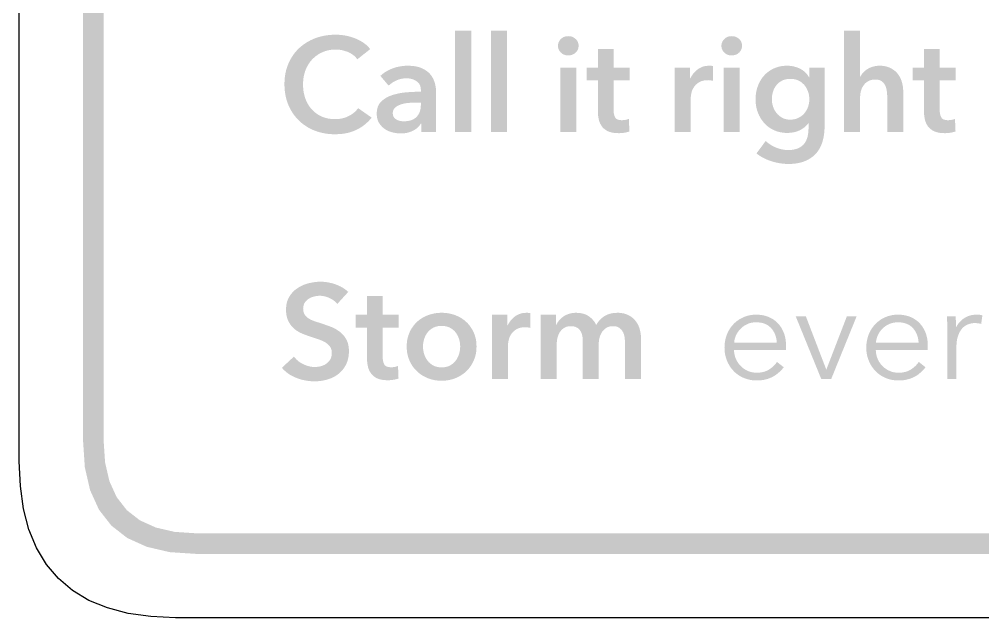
# Model space of a CAD drawing. Header units: millimetres. Extents: x 6 to 126, y 130 to 351.
# Drawn here: x 5.96 to 24.69, y 240.16 to 251.79 of the extents above; entities that cross this region are included whole.
import ezdxf

# ---------------------------------------------------------------- set-up
doc = ezdxf.new("R2010")
doc.units = ezdxf.units.MM
doc.layers.add('CUT', color=1, linetype='Continuous')
doc.layers.add('RASTER', color=7, linetype='Continuous')

msp = doc.modelspace()

# ---------------------------------------------------------------- hatches: boundary and pattern name
at = {"layer": 'RASTER'}
h = msp.add_hatch(color=7, dxfattribs=at)
h.paths.add_polyline_path([(7.2, 278.6), (7.234, 279.116), (7.337, 279.563), (7.509, 279.941), (7.75, 280.25), (8.059, 280.491), (8.438, 280.663), (8.884, 280.766), (9.4, 280.8), (65.489, 280.8), (66.005, 280.766), (66.452, 280.663), (66.83, 280.491), (67.139, 280.25), (67.38, 279.941), (67.552, 279.563), (67.655, 279.116), (67.689, 278.6), (67.689, 243.6), (67.655, 243.084), (67.552, 242.638), (67.38, 242.259), (67.139, 241.95), (66.83, 241.709), (66.452, 241.538), (66.005, 241.434), (65.489, 241.4), (9.4, 241.4), (8.884, 241.434), (8.438, 241.538), (8.059, 241.709), (7.75, 241.95), (7.509, 242.259), (7.337, 242.638), (7.234, 243.084), (7.2, 243.6)])
h.paths.add_polyline_path([(7.6, 278.6), (7.6, 243.6), (7.628, 243.178), (7.712, 242.813), (7.853, 242.503), (8.05, 242.25), (8.303, 242.053), (8.612, 241.913), (8.978, 241.828), (9.4, 241.8), (65.489, 241.8), (65.911, 241.828), (66.277, 241.913), (66.586, 242.053), (66.839, 242.25), (67.036, 242.503), (67.177, 242.813), (67.261, 243.178), (67.289, 243.6), (67.289, 278.6), (67.261, 279.022), (67.177, 279.388), (67.036, 279.697), (66.839, 279.95), (66.586, 280.147), (66.277, 280.288), (65.911, 280.372), (65.489, 280.4), (9.4, 280.4), (8.978, 280.372), (8.612, 280.288), (8.303, 280.147), (8.05, 279.95), (7.853, 279.697), (7.712, 279.388), (7.628, 279.022), (7.6, 278.6)], flags=0)
for points in [[(14.432, 251.566), (14.744, 251.566), (14.744, 249.6), (14.432, 249.6)], [(15.129, 251.566), (15.441, 251.566), (15.441, 249.6), (15.129, 249.6)], [(22.682, 250.884), (22.712, 250.884), (22.741, 250.882), (22.769, 250.878), (22.795, 250.874), (22.821, 250.868), (22.845, 250.86), (22.869, 250.852), (22.891, 250.842), (22.912, 250.83), (22.933, 250.818), (22.952, 250.805), (22.97, 250.792), (22.988, 250.777), (23.004, 250.762), (23.02, 250.746), (23.034, 250.728), (23.048, 250.711), (23.06, 250.692), (23.072, 250.673), (23.083, 250.653), (23.092, 250.633), (23.101, 250.611), (23.109, 250.59), (23.116, 250.567), (23.122, 250.544), (23.127, 250.521), (23.132, 250.498), (23.136, 250.475), (23.138, 250.451), (23.14, 250.428), (23.142, 250.404), (23.142, 250.38), (23.142, 249.6), (22.83, 249.6), (22.83, 250.286), (22.83, 250.3), (22.83, 250.314), (22.829, 250.328), (22.828, 250.342), (22.827, 250.356), (22.826, 250.37), (22.824, 250.385), (22.822, 250.4), (22.82, 250.414), (22.817, 250.428), (22.814, 250.442), (22.81, 250.455), (22.806, 250.469), (22.801, 250.481), (22.796, 250.494), (22.79, 250.506), (22.783, 250.518), (22.776, 250.529), (22.768, 250.54), (22.76, 250.55), (22.751, 250.56), (22.741, 250.569), (22.731, 250.577), (22.72, 250.585), (22.708, 250.593), (22.695, 250.599), (22.681, 250.604), (22.667, 250.609), (22.651, 250.612), (22.634, 250.615), (22.617, 250.616), (22.599, 250.617), (22.58, 250.616), (22.562, 250.615), (22.545, 250.613), (22.528, 250.609), (22.512, 250.605), (22.497, 250.601), (22.483, 250.595), (22.469, 250.588), (22.455, 250.581), (22.442, 250.572), (22.43, 250.564), (22.419, 250.555), (22.407, 250.545), (22.397, 250.534), (22.387, 250.523), (22.378, 250.511), (22.369, 250.499), (22.361, 250.487), (22.353, 250.474), (22.346, 250.46), (22.339, 250.447), (22.333, 250.433), (22.328, 250.418), (22.323, 250.403), (22.319, 250.388), (22.315, 250.373), (22.312, 250.358), (22.309, 250.343), (22.307, 250.328), (22.306, 250.312), (22.305, 250.297), (22.305, 250.281), (22.305, 249.6), (21.993, 249.6), (21.993, 251.566), (22.305, 251.566), (22.305, 250.674), (22.31, 250.674), (22.315, 250.684), (22.32, 250.693), (22.326, 250.703), (22.332, 250.712), (22.339, 250.722), (22.347, 250.732), (22.355, 250.741), (22.363, 250.751), (22.372, 250.76), (22.382, 250.769), (22.391, 250.778), (22.401, 250.786), (22.412, 250.795), (22.423, 250.803), (22.434, 250.811), (22.445, 250.818), (22.457, 250.825), (22.469, 250.832), (22.482, 250.839), (22.495, 250.845), (22.509, 250.851), (22.523, 250.856), (22.537, 250.861), (22.552, 250.866), (22.567, 250.87), (22.582, 250.874), (22.598, 250.877), (22.614, 250.88), (22.631, 250.882), (22.647, 250.883), (22.664, 250.884), (22.682, 250.884)], [(12.531, 251.009), (12.513, 251.033), (12.492, 251.055), (12.471, 251.076), (12.448, 251.095), (12.423, 251.112), (12.397, 251.127), (12.37, 251.141), (12.342, 251.154), (12.312, 251.164), (12.283, 251.173), (12.255, 251.181), (12.226, 251.188), (12.197, 251.193), (12.169, 251.196), (12.141, 251.198), (12.113, 251.199), (12.077, 251.198), (12.043, 251.196), (12.009, 251.192), (11.976, 251.186), (11.944, 251.179), (11.913, 251.17), (11.882, 251.159), (11.853, 251.147), (11.824, 251.133), (11.796, 251.119), (11.77, 251.103), (11.744, 251.085), (11.719, 251.067), (11.696, 251.047), (11.673, 251.026), (11.651, 251.004), (11.631, 250.981), (11.611, 250.957), (11.593, 250.931), (11.577, 250.905), (11.561, 250.878), (11.546, 250.85), (11.533, 250.821), (11.521, 250.791), (11.511, 250.76), (11.501, 250.728), (11.494, 250.696), (11.487, 250.663), (11.482, 250.63), (11.479, 250.596), (11.477, 250.561), (11.476, 250.526), (11.476, 250.488), (11.479, 250.452), (11.482, 250.416), (11.487, 250.381), (11.493, 250.347), (11.501, 250.314), (11.51, 250.282), (11.52, 250.25), (11.532, 250.219), (11.544, 250.19), (11.558, 250.161), (11.574, 250.134), (11.59, 250.108), (11.608, 250.083), (11.626, 250.058), (11.646, 250.036), (11.667, 250.014), (11.689, 249.993), (11.712, 249.974), (11.736, 249.956), (11.761, 249.939), (11.787, 249.924), (11.814, 249.909), (11.842, 249.896), (11.871, 249.885), (11.901, 249.875), (11.932, 249.866), (11.964, 249.859), (11.997, 249.854), (12.03, 249.85), (12.064, 249.848), (12.1, 249.847), (12.136, 249.848), (12.172, 249.851), (12.206, 249.855), (12.24, 249.862), (12.272, 249.87), (12.303, 249.88), (12.333, 249.892), (12.362, 249.906), (12.39, 249.921), (12.417, 249.937), (12.442, 249.955), (12.466, 249.973), (12.488, 249.993), (12.509, 250.014), (12.529, 250.037), (12.547, 250.06), (12.81, 249.876), (12.778, 249.838), (12.745, 249.803), (12.71, 249.77), (12.674, 249.739), (12.636, 249.711), (12.596, 249.684), (12.554, 249.66), (12.511, 249.638), (12.465, 249.618), (12.418, 249.601), (12.37, 249.586), (12.319, 249.574), (12.266, 249.565), (12.212, 249.558), (12.155, 249.555), (12.097, 249.553), (12.044, 249.554), (11.991, 249.558), (11.94, 249.563), (11.89, 249.571), (11.841, 249.581), (11.793, 249.593), (11.746, 249.608), (11.701, 249.625), (11.656, 249.643), (11.614, 249.664), (11.572, 249.686), (11.533, 249.711), (11.495, 249.736), (11.458, 249.764), (11.423, 249.794), (11.39, 249.825), (11.358, 249.858), (11.329, 249.892), (11.301, 249.928), (11.274, 249.966), (11.25, 250.005), (11.227, 250.046), (11.206, 250.088), (11.187, 250.132), (11.17, 250.177), (11.155, 250.223), (11.143, 250.271), (11.133, 250.319), (11.125, 250.369), (11.119, 250.42), (11.116, 250.472), (11.114, 250.526), (11.116, 250.58), (11.119, 250.633), (11.125, 250.685), (11.134, 250.736), (11.144, 250.785), (11.158, 250.833), (11.173, 250.88), (11.191, 250.925), (11.211, 250.968), (11.233, 251.01), (11.257, 251.051), (11.282, 251.089), (11.309, 251.127), (11.338, 251.162), (11.369, 251.196), (11.402, 251.228), (11.436, 251.258), (11.472, 251.286), (11.509, 251.313), (11.548, 251.338), (11.588, 251.361), (11.63, 251.383), (11.673, 251.402), (11.718, 251.42), (11.764, 251.436), (11.811, 251.45), (11.858, 251.461), (11.907, 251.471), (11.957, 251.478), (12.008, 251.483), (12.06, 251.487), (12.113, 251.488), (12.135, 251.487), (12.157, 251.487), (12.18, 251.485), (12.203, 251.483), (12.226, 251.481), (12.25, 251.478), (12.273, 251.475), (12.297, 251.471), (12.321, 251.466), (12.345, 251.461), (12.368, 251.455), (12.392, 251.449), (12.415, 251.442), (12.437, 251.435), (12.46, 251.427), (12.482, 251.419), (12.504, 251.41), (12.526, 251.4), (12.547, 251.39), (12.568, 251.379), (12.588, 251.368), (12.609, 251.357), (12.629, 251.344), (12.648, 251.332), (12.668, 251.318), (12.686, 251.304), (12.704, 251.29), (12.721, 251.274), (12.737, 251.258), (12.752, 251.242), (12.767, 251.225), (12.781, 251.207)], [(16.988, 250.598), (16.988, 250.848), (17.206, 250.848), (17.206, 251.209), (17.513, 251.209), (17.513, 250.848), (17.825, 250.848), (17.825, 250.598), (17.513, 250.598), (17.513, 250.019), (17.513, 249.998), (17.515, 249.979), (17.517, 249.96), (17.52, 249.943), (17.525, 249.926), (17.53, 249.91), (17.536, 249.895), (17.543, 249.881), (17.552, 249.868), (17.562, 249.857), (17.576, 249.848), (17.591, 249.84), (17.609, 249.834), (17.629, 249.83), (17.652, 249.827), (17.677, 249.826), (17.685, 249.826), (17.693, 249.827), (17.701, 249.827), (17.709, 249.828), (17.718, 249.829), (17.727, 249.83), (17.735, 249.831), (17.744, 249.833), (17.753, 249.834), (17.762, 249.836), (17.771, 249.838), (17.779, 249.841), (17.787, 249.843), (17.795, 249.846), (17.802, 249.849), (17.809, 249.852), (17.82, 249.608), (17.809, 249.604), (17.798, 249.6), (17.786, 249.597), (17.774, 249.594), (17.762, 249.591), (17.749, 249.588), (17.735, 249.585), (17.721, 249.583), (17.707, 249.581), (17.693, 249.579), (17.679, 249.578), (17.665, 249.576), (17.652, 249.575), (17.638, 249.575), (17.625, 249.574), (17.612, 249.574), (17.581, 249.575), (17.552, 249.576), (17.525, 249.579), (17.499, 249.583), (17.474, 249.588), (17.451, 249.594), (17.429, 249.601), (17.409, 249.609), (17.39, 249.618), (17.372, 249.628), (17.355, 249.639), (17.339, 249.651), (17.324, 249.663), (17.31, 249.676), (17.297, 249.69), (17.286, 249.705), (17.275, 249.721), (17.265, 249.737), (17.255, 249.754), (17.247, 249.771), (17.24, 249.789), (17.233, 249.807), (17.228, 249.826), (17.223, 249.846), (17.219, 249.866), (17.216, 249.886), (17.213, 249.907), (17.21, 249.928), (17.209, 249.949), (17.207, 249.971), (17.206, 249.993), (17.206, 250.016), (17.206, 250.598)], [(23.327, 250.598), (23.327, 250.848), (23.545, 250.848), (23.545, 251.209), (23.852, 251.209), (23.852, 250.848), (24.164, 250.848), (24.164, 250.598), (23.852, 250.598), (23.852, 250.019), (23.852, 249.998), (23.854, 249.979), (23.856, 249.96), (23.859, 249.943), (23.863, 249.926), (23.869, 249.91), (23.875, 249.895), (23.882, 249.881), (23.89, 249.868), (23.901, 249.857), (23.915, 249.848), (23.93, 249.84), (23.948, 249.834), (23.968, 249.83), (23.991, 249.827), (24.016, 249.826), (24.023, 249.826), (24.032, 249.827), (24.04, 249.827), (24.048, 249.828), (24.057, 249.829), (24.065, 249.83), (24.074, 249.831), (24.083, 249.833), (24.092, 249.834), (24.101, 249.836), (24.109, 249.838), (24.118, 249.841), (24.126, 249.843), (24.133, 249.846), (24.141, 249.849), (24.148, 249.852), (24.159, 249.608), (24.148, 249.604), (24.137, 249.6), (24.125, 249.597), (24.113, 249.594), (24.101, 249.591), (24.087, 249.588), (24.074, 249.585), (24.06, 249.583), (24.046, 249.581), (24.032, 249.579), (24.018, 249.578), (24.004, 249.576), (23.99, 249.575), (23.977, 249.575), (23.964, 249.574), (23.951, 249.574), (23.92, 249.575), (23.891, 249.576), (23.864, 249.579), (23.838, 249.583), (23.813, 249.588), (23.79, 249.594), (23.768, 249.601), (23.748, 249.609), (23.729, 249.618), (23.711, 249.628), (23.694, 249.639), (23.678, 249.651), (23.663, 249.663), (23.649, 249.676), (23.636, 249.69), (23.624, 249.705), (23.613, 249.721), (23.603, 249.737), (23.594, 249.754), (23.586, 249.771), (23.579, 249.789), (23.572, 249.807), (23.567, 249.826), (23.562, 249.846), (23.558, 249.866), (23.555, 249.886), (23.552, 249.907), (23.549, 249.928), (23.547, 249.949), (23.546, 249.971), (23.545, 249.993), (23.545, 250.016), (23.545, 250.598)], [(18.701, 250.848), (19, 250.848), (19, 250.64), (19.005, 250.64), (19.019, 250.667), (19.034, 250.692), (19.05, 250.716), (19.068, 250.739), (19.087, 250.76), (19.107, 250.78), (19.128, 250.799), (19.151, 250.817), (19.175, 250.833), (19.2, 250.846), (19.226, 250.858), (19.252, 250.868), (19.28, 250.875), (19.309, 250.88), (19.339, 250.883), (19.369, 250.884), (19.374, 250.884), (19.379, 250.884), (19.383, 250.884), (19.388, 250.884), (19.393, 250.884), (19.398, 250.884), (19.403, 250.883), (19.408, 250.883), (19.414, 250.883), (19.418, 250.882), (19.423, 250.882), (19.428, 250.881), (19.432, 250.88), (19.437, 250.879), (19.441, 250.878), (19.445, 250.877), (19.445, 250.591), (19.437, 250.592), (19.43, 250.594), (19.423, 250.596), (19.416, 250.597), (19.409, 250.598), (19.403, 250.599), (19.397, 250.6), (19.392, 250.601), (19.386, 250.602), (19.381, 250.602), (19.375, 250.603), (19.37, 250.603), (19.364, 250.603), (19.359, 250.603), (19.354, 250.604), (19.349, 250.604), (19.323, 250.603), (19.298, 250.601), (19.275, 250.598), (19.252, 250.594), (19.232, 250.588), (19.212, 250.582), (19.194, 250.574), (19.177, 250.565), (19.161, 250.555), (19.146, 250.544), (19.132, 250.533), (19.119, 250.522), (19.107, 250.51), (19.096, 250.497), (19.085, 250.484), (19.076, 250.471), (19.067, 250.457), (19.059, 250.444), (19.052, 250.43), (19.045, 250.416), (19.039, 250.402), (19.034, 250.388), (19.03, 250.373), (19.026, 250.359), (19.023, 250.345), (19.021, 250.332), (19.018, 250.32), (19.016, 250.308), (19.015, 250.297), (19.014, 250.287), (19.013, 250.277), (19.013, 250.268), (19.013, 249.6), (18.701, 249.6)], [(12.141, 246.256), (12.128, 246.273), (12.113, 246.288), (12.096, 246.304), (12.079, 246.318), (12.06, 246.332), (12.039, 246.345), (12.018, 246.357), (11.995, 246.369), (11.971, 246.38), (11.947, 246.389), (11.923, 246.397), (11.899, 246.403), (11.875, 246.408), (11.851, 246.412), (11.827, 246.414), (11.803, 246.415), (11.789, 246.414), (11.775, 246.414), (11.761, 246.413), (11.746, 246.411), (11.732, 246.409), (11.718, 246.407), (11.703, 246.404), (11.689, 246.4), (11.675, 246.396), (11.661, 246.392), (11.648, 246.387), (11.634, 246.382), (11.622, 246.376), (11.609, 246.37), (11.597, 246.363), (11.585, 246.356), (11.574, 246.348), (11.563, 246.34), (11.552, 246.331), (11.542, 246.322), (11.533, 246.312), (11.524, 246.301), (11.516, 246.29), (11.508, 246.278), (11.501, 246.266), (11.495, 246.253), (11.49, 246.239), (11.486, 246.225), (11.483, 246.21), (11.48, 246.195), (11.479, 246.179), (11.478, 246.162), (11.479, 246.147), (11.48, 246.132), (11.482, 246.118), (11.485, 246.105), (11.489, 246.092), (11.493, 246.079), (11.498, 246.067), (11.504, 246.056), (11.511, 246.045), (11.519, 246.035), (11.527, 246.024), (11.535, 246.015), (11.545, 246.006), (11.554, 245.997), (11.565, 245.988), (11.576, 245.98), (11.588, 245.973), (11.6, 245.965), (11.613, 245.958), (11.626, 245.951), (11.64, 245.944), (11.655, 245.938), (11.67, 245.932), (11.686, 245.926), (11.703, 245.92), (11.72, 245.914), (11.737, 245.908), (11.755, 245.902), (11.773, 245.897), (11.791, 245.891), (11.81, 245.885), (11.829, 245.879), (11.852, 245.872), (11.874, 245.864), (11.897, 245.856), (11.919, 245.848), (11.942, 245.84), (11.966, 245.832), (11.989, 245.823), (12.013, 245.814), (12.036, 245.805), (12.059, 245.794), (12.082, 245.783), (12.104, 245.772), (12.125, 245.759), (12.146, 245.746), (12.167, 245.732), (12.187, 245.718), (12.206, 245.702), (12.225, 245.686), (12.242, 245.669), (12.259, 245.65), (12.275, 245.631), (12.29, 245.611), (12.304, 245.589), (12.317, 245.567), (12.329, 245.544), (12.339, 245.519), (12.348, 245.493), (12.355, 245.465), (12.36, 245.436), (12.364, 245.406), (12.367, 245.374), (12.368, 245.341), (12.367, 245.304), (12.364, 245.269), (12.36, 245.235), (12.354, 245.202), (12.346, 245.17), (12.337, 245.14), (12.326, 245.11), (12.313, 245.082), (12.299, 245.055), (12.283, 245.029), (12.267, 245.005), (12.249, 244.981), (12.231, 244.959), (12.211, 244.938), (12.19, 244.918), (12.167, 244.899), (12.144, 244.881), (12.12, 244.865), (12.095, 244.849), (12.069, 244.835), (12.041, 244.822), (12.013, 244.81), (11.984, 244.799), (11.954, 244.79), (11.923, 244.781), (11.892, 244.774), (11.861, 244.767), (11.829, 244.762), (11.796, 244.758), (11.764, 244.755), (11.73, 244.754), (11.697, 244.753), (11.652, 244.754), (11.608, 244.757), (11.563, 244.763), (11.519, 244.77), (11.476, 244.779), (11.432, 244.79), (11.389, 244.804), (11.346, 244.82), (11.304, 244.837), (11.264, 244.857), (11.226, 244.878), (11.19, 244.902), (11.156, 244.927), (11.124, 244.955), (11.093, 244.984), (11.065, 245.016), (11.299, 245.234), (11.317, 245.211), (11.336, 245.19), (11.356, 245.169), (11.378, 245.15), (11.401, 245.132), (11.426, 245.116), (11.452, 245.1), (11.48, 245.086), (11.508, 245.073), (11.536, 245.062), (11.564, 245.053), (11.592, 245.045), (11.62, 245.039), (11.647, 245.035), (11.675, 245.032), (11.702, 245.031), (11.716, 245.032), (11.731, 245.032), (11.745, 245.033), (11.76, 245.035), (11.775, 245.037), (11.789, 245.039), (11.804, 245.042), (11.819, 245.046), (11.834, 245.05), (11.848, 245.054), (11.862, 245.059), (11.876, 245.065), (11.889, 245.071), (11.902, 245.078), (11.915, 245.086), (11.927, 245.094), (11.939, 245.103), (11.95, 245.112), (11.96, 245.122), (11.97, 245.132), (11.98, 245.143), (11.989, 245.154), (11.997, 245.166), (12.005, 245.178), (12.012, 245.191), (12.018, 245.205), (12.023, 245.22), (12.027, 245.235), (12.031, 245.251), (12.033, 245.268), (12.034, 245.286), (12.035, 245.304), (12.034, 245.322), (12.033, 245.339), (12.03, 245.356), (12.026, 245.371), (12.022, 245.386), (12.016, 245.4), (12.009, 245.413), (12.001, 245.425), (11.992, 245.437), (11.983, 245.449), (11.972, 245.46), (11.961, 245.47), (11.95, 245.48), (11.937, 245.49), (11.924, 245.5), (11.91, 245.509), (11.895, 245.517), (11.88, 245.525), (11.864, 245.534), (11.848, 245.541), (11.83, 245.549), (11.813, 245.556), (11.794, 245.563), (11.775, 245.57), (11.755, 245.576), (11.735, 245.583), (11.715, 245.589), (11.695, 245.596), (11.674, 245.603), (11.653, 245.61), (11.632, 245.617), (11.611, 245.624), (11.59, 245.631), (11.569, 245.638), (11.549, 245.645), (11.528, 245.653), (11.507, 245.661), (11.486, 245.669), (11.465, 245.678), (11.445, 245.687), (11.424, 245.696), (11.404, 245.706), (11.385, 245.717), (11.366, 245.729), (11.347, 245.741), (11.329, 245.754), (11.312, 245.768), (11.295, 245.783), (11.279, 245.798), (11.263, 245.814), (11.249, 245.831), (11.235, 245.849), (11.222, 245.868), (11.21, 245.888), (11.198, 245.908), (11.187, 245.93), (11.177, 245.952), (11.169, 245.976), (11.162, 246.001), (11.156, 246.028), (11.151, 246.055), (11.148, 246.084), (11.146, 246.115), (11.146, 246.147), (11.147, 246.181), (11.149, 246.215), (11.154, 246.247), (11.16, 246.277), (11.168, 246.307), (11.179, 246.335), (11.19, 246.363), (11.204, 246.389), (11.219, 246.413), (11.236, 246.437), (11.253, 246.46), (11.272, 246.481), (11.291, 246.502), (11.312, 246.521), (11.334, 246.539), (11.358, 246.556), (11.382, 246.572), (11.407, 246.587), (11.432, 246.601), (11.459, 246.614), (11.486, 246.626), (11.514, 246.637), (11.543, 246.646), (11.573, 246.655), (11.604, 246.663), (11.634, 246.669), (11.665, 246.675), (11.695, 246.679), (11.726, 246.683), (11.757, 246.686), (11.788, 246.687), (11.819, 246.688), (11.854, 246.687), (11.889, 246.685), (11.925, 246.681), (11.96, 246.675), (11.996, 246.668), (12.032, 246.66), (12.068, 246.65), (12.104, 246.638), (12.139, 246.625), (12.173, 246.61), (12.207, 246.594), (12.239, 246.576), (12.269, 246.557), (12.299, 246.536), (12.327, 246.514), (12.355, 246.49)], [(12.5, 245.798), (12.5, 246.048), (12.719, 246.048), (12.719, 246.409), (13.025, 246.409), (13.025, 246.048), (13.337, 246.048), (13.337, 245.798), (13.025, 245.798), (13.025, 245.219), (13.026, 245.198), (13.027, 245.179), (13.03, 245.16), (13.033, 245.143), (13.037, 245.126), (13.042, 245.11), (13.048, 245.095), (13.055, 245.081), (13.064, 245.068), (13.075, 245.057), (13.088, 245.048), (13.104, 245.04), (13.122, 245.034), (13.142, 245.03), (13.164, 245.027), (13.189, 245.026), (13.197, 245.026), (13.205, 245.027), (13.213, 245.027), (13.222, 245.028), (13.23, 245.029), (13.239, 245.03), (13.248, 245.031), (13.257, 245.033), (13.266, 245.034), (13.275, 245.036), (13.283, 245.038), (13.291, 245.041), (13.299, 245.043), (13.307, 245.046), (13.315, 245.049), (13.322, 245.052), (13.332, 244.808), (13.322, 244.804), (13.31, 244.8), (13.299, 244.797), (13.287, 244.794), (13.274, 244.791), (13.261, 244.788), (13.247, 244.785), (13.233, 244.783), (13.219, 244.781), (13.205, 244.779), (13.191, 244.778), (13.177, 244.776), (13.164, 244.775), (13.151, 244.775), (13.137, 244.774), (13.124, 244.774), (13.094, 244.775), (13.065, 244.776), (13.037, 244.779), (13.011, 244.783), (12.986, 244.788), (12.963, 244.794), (12.942, 244.801), (12.921, 244.809), (12.902, 244.818), (12.884, 244.828), (12.867, 244.839), (12.852, 244.851), (12.837, 244.863), (12.823, 244.876), (12.81, 244.89), (12.798, 244.905), (12.787, 244.921), (12.777, 244.937), (12.768, 244.954), (12.76, 244.971), (12.752, 244.989), (12.746, 245.007), (12.74, 245.026), (12.736, 245.046), (12.732, 245.066), (12.728, 245.086), (12.725, 245.107), (12.723, 245.128), (12.721, 245.149), (12.72, 245.171), (12.719, 245.193), (12.719, 245.216), (12.719, 245.798)], [(15.15, 246.048), (15.449, 246.048), (15.449, 245.84), (15.454, 245.84), (15.467, 245.867), (15.482, 245.892), (15.499, 245.916), (15.516, 245.939), (15.535, 245.96), (15.555, 245.98), (15.577, 245.999), (15.599, 246.017), (15.623, 246.033), (15.648, 246.046), (15.674, 246.058), (15.701, 246.068), (15.729, 246.075), (15.757, 246.08), (15.787, 246.083), (15.818, 246.084), (15.822, 246.084), (15.827, 246.084), (15.832, 246.084), (15.837, 246.084), (15.842, 246.084), (15.847, 246.084), (15.852, 246.083), (15.857, 246.083), (15.862, 246.083), (15.867, 246.082), (15.872, 246.082), (15.876, 246.081), (15.881, 246.08), (15.885, 246.079), (15.889, 246.078), (15.893, 246.077), (15.893, 245.791), (15.886, 245.792), (15.878, 245.794), (15.871, 245.796), (15.864, 245.797), (15.858, 245.798), (15.852, 245.799), (15.846, 245.8), (15.84, 245.801), (15.834, 245.802), (15.829, 245.802), (15.824, 245.803), (15.818, 245.803), (15.813, 245.803), (15.807, 245.803), (15.802, 245.804), (15.797, 245.804), (15.771, 245.803), (15.746, 245.801), (15.723, 245.798), (15.701, 245.794), (15.68, 245.788), (15.66, 245.782), (15.642, 245.774), (15.625, 245.765), (15.61, 245.755), (15.595, 245.744), (15.581, 245.733), (15.568, 245.722), (15.555, 245.71), (15.544, 245.697), (15.534, 245.684), (15.524, 245.671), (15.515, 245.657), (15.507, 245.644), (15.5, 245.63), (15.493, 245.616), (15.488, 245.602), (15.483, 245.588), (15.478, 245.573), (15.475, 245.559), (15.472, 245.545), (15.469, 245.532), (15.467, 245.52), (15.465, 245.508), (15.463, 245.497), (15.462, 245.487), (15.462, 245.477), (15.462, 245.468), (15.462, 244.8), (15.15, 244.8)], [(17.586, 246.084), (17.616, 246.084), (17.645, 246.082), (17.673, 246.078), (17.699, 246.074), (17.725, 246.068), (17.749, 246.06), (17.773, 246.052), (17.795, 246.041), (17.816, 246.03), (17.837, 246.018), (17.856, 246.005), (17.874, 245.992), (17.892, 245.977), (17.908, 245.962), (17.924, 245.946), (17.938, 245.928), (17.952, 245.911), (17.964, 245.892), (17.976, 245.873), (17.987, 245.853), (17.996, 245.833), (18.005, 245.811), (18.013, 245.79), (18.02, 245.767), (18.026, 245.744), (18.031, 245.721), (18.036, 245.698), (18.039, 245.675), (18.042, 245.651), (18.044, 245.628), (18.046, 245.604), (18.046, 245.58), (18.046, 244.8), (17.734, 244.8), (17.734, 245.492), (17.734, 245.505), (17.734, 245.519), (17.733, 245.533), (17.732, 245.547), (17.731, 245.562), (17.73, 245.576), (17.728, 245.591), (17.726, 245.606), (17.724, 245.621), (17.721, 245.635), (17.718, 245.649), (17.714, 245.663), (17.709, 245.676), (17.704, 245.689), (17.699, 245.702), (17.692, 245.714), (17.686, 245.726), (17.678, 245.737), (17.67, 245.748), (17.662, 245.758), (17.652, 245.767), (17.642, 245.777), (17.632, 245.785), (17.621, 245.793), (17.609, 245.801), (17.596, 245.807), (17.583, 245.812), (17.568, 245.817), (17.552, 245.82), (17.536, 245.822), (17.518, 245.824), (17.5, 245.824), (17.482, 245.824), (17.465, 245.822), (17.448, 245.82), (17.432, 245.817), (17.417, 245.812), (17.403, 245.807), (17.389, 245.801), (17.375, 245.793), (17.362, 245.785), (17.35, 245.776), (17.339, 245.767), (17.328, 245.757), (17.317, 245.747), (17.307, 245.736), (17.298, 245.725), (17.289, 245.713), (17.281, 245.7), (17.274, 245.687), (17.267, 245.674), (17.26, 245.66), (17.254, 245.646), (17.249, 245.632), (17.244, 245.617), (17.24, 245.602), (17.236, 245.587), (17.233, 245.572), (17.23, 245.556), (17.228, 245.541), (17.227, 245.526), (17.225, 245.511), (17.225, 245.496), (17.224, 245.481), (17.224, 244.8), (16.912, 244.8), (16.912, 245.554), (16.912, 245.583), (16.909, 245.61), (16.905, 245.636), (16.898, 245.661), (16.891, 245.685), (16.881, 245.707), (16.87, 245.728), (16.856, 245.748), (16.842, 245.766), (16.825, 245.781), (16.806, 245.794), (16.785, 245.805), (16.762, 245.814), (16.737, 245.82), (16.71, 245.823), (16.681, 245.824), (16.664, 245.824), (16.647, 245.823), (16.631, 245.82), (16.615, 245.817), (16.6, 245.813), (16.586, 245.808), (16.572, 245.802), (16.559, 245.795), (16.546, 245.787), (16.534, 245.778), (16.523, 245.77), (16.512, 245.76), (16.501, 245.751), (16.492, 245.74), (16.483, 245.729), (16.474, 245.718), (16.466, 245.706), (16.459, 245.694), (16.452, 245.681), (16.446, 245.667), (16.44, 245.654), (16.434, 245.64), (16.429, 245.625), (16.425, 245.61), (16.421, 245.595), (16.418, 245.579), (16.415, 245.564), (16.412, 245.548), (16.41, 245.533), (16.409, 245.518), (16.408, 245.502), (16.408, 245.486), (16.408, 244.8), (16.096, 244.8), (16.096, 246.048), (16.392, 246.048), (16.392, 245.848), (16.398, 245.848), (16.403, 245.859), (16.409, 245.871), (16.415, 245.882), (16.422, 245.893), (16.429, 245.904), (16.437, 245.915), (16.445, 245.926), (16.454, 245.936), (16.462, 245.946), (16.472, 245.957), (16.482, 245.966), (16.492, 245.976), (16.502, 245.985), (16.513, 245.994), (16.525, 246.003), (16.537, 246.012), (16.549, 246.02), (16.562, 246.028), (16.575, 246.035), (16.588, 246.042), (16.602, 246.048), (16.617, 246.054), (16.632, 246.06), (16.647, 246.065), (16.663, 246.069), (16.679, 246.073), (16.696, 246.077), (16.713, 246.08), (16.73, 246.082), (16.748, 246.083), (16.766, 246.084), (16.785, 246.084), (16.821, 246.083), (16.855, 246.08), (16.887, 246.075), (16.918, 246.068), (16.948, 246.059), (16.976, 246.048), (17.002, 246.035), (17.027, 246.019), (17.05, 246.003), (17.072, 245.984), (17.093, 245.965), (17.112, 245.944), (17.13, 245.922), (17.146, 245.899), (17.161, 245.874), (17.175, 245.848), (17.191, 245.876), (17.209, 245.902), (17.228, 245.926), (17.248, 245.949), (17.269, 245.97), (17.292, 245.989), (17.316, 246.007), (17.341, 246.023), (17.368, 246.038), (17.396, 246.05), (17.425, 246.061), (17.455, 246.069), (17.486, 246.076), (17.518, 246.081), (17.551, 246.083), (17.586, 246.084)], [(21.743, 244.8), (21.548, 244.8), (21.052, 246.017), (21.249, 246.017), (21.644, 244.987), (21.65, 244.987), (22.047, 246.017), (22.237, 246.017)], [(24, 245.749), (24, 245.762), (24, 245.775), (24, 245.79), (23.999, 245.806), (23.999, 245.822), (23.999, 245.839), (23.998, 245.857), (23.997, 245.876), (23.997, 245.896), (23.996, 245.914), (23.995, 245.933), (23.994, 245.95), (23.993, 245.968), (23.992, 245.985), (23.991, 246.001), (23.99, 246.017), (24.159, 246.017), (24.16, 246.004), (24.161, 245.991), (24.162, 245.978), (24.163, 245.965), (24.164, 245.951), (24.165, 245.937), (24.166, 245.922), (24.166, 245.908), (24.167, 245.893), (24.168, 245.879), (24.168, 245.866), (24.168, 245.853), (24.169, 245.841), (24.169, 245.83), (24.169, 245.819), (24.169, 245.809), (24.174, 245.809), (24.188, 245.835), (24.203, 245.86), (24.221, 245.883), (24.239, 245.905), (24.26, 245.926), (24.281, 245.946), (24.305, 245.964), (24.33, 245.982), (24.357, 245.997), (24.384, 246.011), (24.412, 246.022), (24.441, 246.031), (24.47, 246.039), (24.501, 246.044), (24.532, 246.047), (24.564, 246.048), (24.573, 246.048), (24.581, 246.048), (24.589, 246.048), (24.596, 246.047), (24.604, 246.047), (24.611, 246.047), (24.618, 246.046), (24.625, 246.045), (24.632, 246.045), (24.639, 246.044), (24.646, 246.043), (24.653, 246.041), (24.66, 246.04), (24.667, 246.039), (24.674, 246.037), (24.681, 246.035), (24.658, 245.869), (24.654, 245.87), (24.649, 245.871), (24.643, 245.873), (24.637, 245.874), (24.63, 245.875), (24.623, 245.876), (24.615, 245.878), (24.606, 245.879), (24.597, 245.88), (24.588, 245.881), (24.579, 245.882), (24.569, 245.883), (24.56, 245.883), (24.551, 245.884), (24.542, 245.884), (24.533, 245.884), (24.516, 245.884), (24.498, 245.883), (24.481, 245.881), (24.464, 245.878), (24.447, 245.874), (24.431, 245.87), (24.414, 245.864), (24.398, 245.858), (24.382, 245.851), (24.366, 245.843), (24.351, 245.834), (24.337, 245.825), (24.323, 245.814), (24.31, 245.802), (24.297, 245.79), (24.285, 245.776), (24.273, 245.762), (24.262, 245.746), (24.251, 245.73), (24.241, 245.713), (24.232, 245.694), (24.223, 245.675), (24.214, 245.655), (24.207, 245.633), (24.2, 245.611), (24.194, 245.588), (24.188, 245.563), (24.184, 245.537), (24.181, 245.511), (24.179, 245.483), (24.177, 245.454), (24.177, 245.424), (24.177, 244.8), (24, 244.8), (24, 245.749)]]:
    msp.add_hatch(color=7, dxfattribs=at).paths.add_polyline_path(points)
h = msp.add_hatch(color=7, dxfattribs=at)
h.paths.add_polyline_path([(16.476, 250.848), (16.788, 250.848), (16.788, 249.6), (16.476, 249.6)])
h.paths.add_polyline_path([(16.431, 251.272), (16.432, 251.29), (16.435, 251.308), (16.439, 251.326), (16.445, 251.342), (16.453, 251.358), (16.463, 251.374), (16.474, 251.389), (16.487, 251.403), (16.502, 251.416), (16.517, 251.428), (16.533, 251.437), (16.551, 251.445), (16.569, 251.451), (16.588, 251.456), (16.608, 251.458), (16.629, 251.459), (16.65, 251.458), (16.67, 251.456), (16.69, 251.452), (16.708, 251.446), (16.726, 251.438), (16.742, 251.429), (16.758, 251.418), (16.773, 251.406), (16.787, 251.392), (16.799, 251.377), (16.809, 251.362), (16.817, 251.346), (16.824, 251.328), (16.828, 251.31), (16.831, 251.292), (16.832, 251.272), (16.831, 251.252), (16.828, 251.233), (16.824, 251.215), (16.817, 251.198), (16.809, 251.182), (16.799, 251.166), (16.787, 251.152), (16.773, 251.138), (16.758, 251.125), (16.742, 251.115), (16.726, 251.105), (16.708, 251.098), (16.69, 251.092), (16.67, 251.088), (16.65, 251.085), (16.629, 251.085), (16.608, 251.085), (16.588, 251.088), (16.569, 251.092), (16.551, 251.099), (16.533, 251.106), (16.517, 251.116), (16.502, 251.127), (16.487, 251.141), (16.474, 251.155), (16.463, 251.17), (16.453, 251.185), (16.445, 251.201), (16.439, 251.218), (16.435, 251.235), (16.432, 251.253), (16.431, 251.272)])
h = msp.add_hatch(color=7, dxfattribs=at)
h.paths.add_polyline_path([(19.653, 250.848), (19.965, 250.848), (19.965, 249.6), (19.653, 249.6)])
h.paths.add_polyline_path([(19.609, 251.272), (19.609, 251.29), (19.612, 251.308), (19.616, 251.326), (19.623, 251.342), (19.63, 251.358), (19.64, 251.374), (19.651, 251.389), (19.665, 251.403), (19.679, 251.416), (19.694, 251.428), (19.711, 251.437), (19.728, 251.445), (19.746, 251.451), (19.765, 251.456), (19.785, 251.458), (19.806, 251.459), (19.827, 251.458), (19.847, 251.456), (19.867, 251.452), (19.885, 251.446), (19.903, 251.438), (19.92, 251.429), (19.935, 251.418), (19.95, 251.406), (19.964, 251.392), (19.976, 251.377), (19.986, 251.362), (19.994, 251.346), (20.001, 251.328), (20.005, 251.31), (20.008, 251.292), (20.009, 251.272), (20.008, 251.252), (20.005, 251.233), (20.001, 251.215), (19.994, 251.198), (19.986, 251.182), (19.976, 251.166), (19.964, 251.152), (19.95, 251.138), (19.935, 251.125), (19.92, 251.115), (19.903, 251.105), (19.885, 251.098), (19.867, 251.092), (19.847, 251.088), (19.827, 251.085), (19.806, 251.085), (19.785, 251.085), (19.765, 251.088), (19.746, 251.092), (19.728, 251.099), (19.711, 251.106), (19.694, 251.116), (19.679, 251.127), (19.665, 251.141), (19.651, 251.155), (19.64, 251.17), (19.63, 251.185), (19.623, 251.201), (19.616, 251.218), (19.612, 251.235), (19.609, 251.253), (19.609, 251.272)])
h = msp.add_hatch(color=7, dxfattribs=at)
h.paths.add_polyline_path([(13.772, 249.759), (13.764, 249.759), (13.751, 249.738), (13.737, 249.719), (13.721, 249.7), (13.703, 249.683), (13.683, 249.666), (13.661, 249.651), (13.638, 249.636), (13.613, 249.622), (13.587, 249.61), (13.559, 249.599), (13.531, 249.59), (13.502, 249.582), (13.472, 249.576), (13.441, 249.572), (13.409, 249.57), (13.376, 249.569), (13.357, 249.569), (13.338, 249.57), (13.319, 249.572), (13.299, 249.574), (13.28, 249.576), (13.26, 249.58), (13.239, 249.584), (13.219, 249.588), (13.199, 249.594), (13.179, 249.6), (13.16, 249.607), (13.14, 249.614), (13.122, 249.623), (13.104, 249.632), (13.086, 249.642), (13.068, 249.653), (13.051, 249.665), (13.035, 249.678), (13.02, 249.691), (13.005, 249.706), (12.991, 249.721), (12.978, 249.738), (12.966, 249.755), (12.954, 249.773), (12.943, 249.792), (12.934, 249.812), (12.926, 249.833), (12.92, 249.856), (12.915, 249.879), (12.911, 249.904), (12.909, 249.929), (12.908, 249.956), (12.91, 249.99), (12.913, 250.023), (12.92, 250.053), (12.928, 250.082), (12.939, 250.109), (12.953, 250.135), (12.969, 250.158), (12.988, 250.18), (13.008, 250.2), (13.03, 250.219), (13.054, 250.237), (13.078, 250.253), (13.105, 250.269), (13.132, 250.283), (13.161, 250.296), (13.192, 250.307), (13.223, 250.318), (13.256, 250.327), (13.289, 250.336), (13.323, 250.344), (13.358, 250.351), (13.394, 250.357), (13.431, 250.362), (13.469, 250.366), (13.507, 250.369), (13.544, 250.372), (13.582, 250.374), (13.619, 250.376), (13.656, 250.378), (13.693, 250.379), (13.73, 250.38), (13.766, 250.38), (13.766, 250.411), (13.765, 250.439), (13.761, 250.466), (13.755, 250.49), (13.745, 250.513), (13.733, 250.534), (13.719, 250.552), (13.702, 250.569), (13.682, 250.584), (13.66, 250.597), (13.638, 250.609), (13.614, 250.618), (13.589, 250.626), (13.564, 250.632), (13.537, 250.637), (13.509, 250.639), (13.48, 250.64), (13.456, 250.639), (13.431, 250.637), (13.407, 250.634), (13.384, 250.63), (13.36, 250.624), (13.337, 250.617), (13.313, 250.608), (13.291, 250.598), (13.268, 250.588), (13.247, 250.576), (13.227, 250.565), (13.207, 250.552), (13.189, 250.539), (13.172, 250.526), (13.155, 250.512), (13.14, 250.497), (12.979, 250.687), (13.006, 250.711), (13.034, 250.733), (13.063, 250.754), (13.093, 250.773), (13.125, 250.791), (13.157, 250.807), (13.19, 250.822), (13.224, 250.835), (13.259, 250.847), (13.294, 250.857), (13.329, 250.865), (13.364, 250.872), (13.4, 250.877), (13.435, 250.881), (13.471, 250.884), (13.506, 250.884), (13.547, 250.884), (13.586, 250.881), (13.623, 250.878), (13.658, 250.873), (13.692, 250.866), (13.723, 250.858), (13.753, 250.849), (13.781, 250.838), (13.807, 250.825), (13.832, 250.812), (13.855, 250.798), (13.877, 250.784), (13.898, 250.768), (13.917, 250.751), (13.935, 250.734), (13.951, 250.715), (13.966, 250.696), (13.98, 250.677), (13.992, 250.656), (14.004, 250.635), (14.014, 250.614), (14.023, 250.592), (14.031, 250.57), (14.038, 250.546), (14.044, 250.523), (14.049, 250.5), (14.053, 250.476), (14.057, 250.453), (14.059, 250.429), (14.061, 250.406), (14.062, 250.383), (14.063, 250.359), (14.063, 249.6), (13.772, 249.6)])
h.paths.add_polyline_path([(13.766, 250.169), (13.696, 250.169), (13.677, 250.169), (13.658, 250.169), (13.639, 250.168), (13.619, 250.168), (13.599, 250.167), (13.579, 250.166), (13.558, 250.164), (13.538, 250.163), (13.517, 250.161), (13.497, 250.159), (13.477, 250.156), (13.458, 250.153), (13.439, 250.149), (13.42, 250.144), (13.402, 250.14), (13.384, 250.134), (13.367, 250.128), (13.351, 250.122), (13.335, 250.115), (13.32, 250.108), (13.306, 250.1), (13.292, 250.091), (13.279, 250.082), (13.267, 250.072), (13.256, 250.061), (13.247, 250.05), (13.239, 250.037), (13.232, 250.024), (13.227, 250.01), (13.223, 249.995), (13.221, 249.978), (13.22, 249.961), (13.221, 249.951), (13.222, 249.94), (13.223, 249.93), (13.225, 249.921), (13.228, 249.912), (13.231, 249.903), (13.235, 249.895), (13.24, 249.887), (13.245, 249.88), (13.25, 249.873), (13.256, 249.867), (13.262, 249.86), (13.269, 249.854), (13.276, 249.849), (13.283, 249.844), (13.291, 249.839), (13.299, 249.835), (13.307, 249.831), (13.315, 249.827), (13.324, 249.824), (13.333, 249.821), (13.342, 249.818), (13.351, 249.815), (13.361, 249.813), (13.371, 249.811), (13.38, 249.81), (13.39, 249.808), (13.4, 249.807), (13.41, 249.806), (13.419, 249.806), (13.429, 249.806), (13.439, 249.805), (13.478, 249.807), (13.515, 249.811), (13.549, 249.817), (13.581, 249.827), (13.61, 249.839), (13.637, 249.854), (13.661, 249.871), (13.683, 249.891), (13.703, 249.914), (13.72, 249.938), (13.734, 249.964), (13.746, 249.993), (13.755, 250.023), (13.761, 250.055), (13.765, 250.089), (13.766, 250.125)], flags=0)
h = msp.add_hatch(color=7, dxfattribs=at)
h.paths.add_polyline_path([(21.613, 250.848), (21.613, 249.712), (21.613, 249.67), (21.611, 249.629), (21.607, 249.59), (21.603, 249.551), (21.597, 249.513), (21.59, 249.477), (21.581, 249.441), (21.572, 249.406), (21.56, 249.373), (21.548, 249.341), (21.534, 249.31), (21.519, 249.28), (21.502, 249.252), (21.484, 249.225), (21.464, 249.199), (21.443, 249.175), (21.42, 249.152), (21.397, 249.13), (21.371, 249.11), (21.344, 249.091), (21.316, 249.073), (21.287, 249.057), (21.256, 249.042), (21.223, 249.028), (21.189, 249.016), (21.154, 249.005), (21.117, 248.996), (21.078, 248.989), (21.038, 248.983), (20.997, 248.979), (20.953, 248.977), (20.909, 248.976), (20.89, 248.976), (20.87, 248.977), (20.851, 248.978), (20.831, 248.979), (20.811, 248.981), (20.79, 248.983), (20.77, 248.986), (20.749, 248.989), (20.728, 248.992), (20.707, 248.996), (20.686, 249.001), (20.665, 249.005), (20.644, 249.01), (20.623, 249.016), (20.603, 249.022), (20.582, 249.028), (20.562, 249.035), (20.542, 249.042), (20.522, 249.049), (20.502, 249.057), (20.482, 249.066), (20.463, 249.074), (20.444, 249.083), (20.425, 249.093), (20.406, 249.103), (20.388, 249.113), (20.371, 249.124), (20.353, 249.135), (20.337, 249.146), (20.321, 249.157), (20.305, 249.169), (20.29, 249.181), (20.469, 249.423), (20.492, 249.402), (20.516, 249.383), (20.541, 249.365), (20.566, 249.347), (20.592, 249.332), (20.619, 249.317), (20.646, 249.304), (20.675, 249.292), (20.703, 249.281), (20.732, 249.272), (20.761, 249.264), (20.79, 249.258), (20.819, 249.253), (20.848, 249.249), (20.877, 249.247), (20.906, 249.246), (20.933, 249.247), (20.96, 249.248), (20.985, 249.251), (21.009, 249.255), (21.032, 249.259), (21.054, 249.265), (21.075, 249.271), (21.095, 249.279), (21.113, 249.287), (21.131, 249.297), (21.148, 249.307), (21.163, 249.318), (21.178, 249.329), (21.192, 249.342), (21.205, 249.355), (21.217, 249.369), (21.228, 249.383), (21.238, 249.399), (21.247, 249.414), (21.256, 249.431), (21.263, 249.448), (21.27, 249.466), (21.276, 249.485), (21.282, 249.504), (21.286, 249.524), (21.29, 249.544), (21.294, 249.564), (21.296, 249.586), (21.298, 249.607), (21.3, 249.63), (21.301, 249.652), (21.301, 249.675), (21.301, 249.766), (21.296, 249.766), (21.279, 249.744), (21.26, 249.724), (21.24, 249.704), (21.219, 249.686), (21.197, 249.669), (21.173, 249.654), (21.149, 249.64), (21.123, 249.627), (21.096, 249.616), (21.069, 249.606), (21.041, 249.598), (21.012, 249.591), (20.982, 249.586), (20.951, 249.582), (20.92, 249.58), (20.888, 249.579), (20.853, 249.58), (20.819, 249.582), (20.786, 249.587), (20.754, 249.592), (20.722, 249.6), (20.692, 249.608), (20.662, 249.619), (20.633, 249.631), (20.605, 249.645), (20.578, 249.659), (20.552, 249.675), (20.527, 249.692), (20.504, 249.71), (20.481, 249.73), (20.46, 249.75), (20.439, 249.772), (20.42, 249.794), (20.402, 249.818), (20.385, 249.842), (20.369, 249.867), (20.354, 249.894), (20.34, 249.921), (20.327, 249.949), (20.316, 249.978), (20.305, 250.008), (20.296, 250.038), (20.289, 250.069), (20.283, 250.1), (20.278, 250.132), (20.274, 250.164), (20.272, 250.196), (20.272, 250.229), (20.272, 250.263), (20.274, 250.296), (20.278, 250.328), (20.282, 250.361), (20.288, 250.392), (20.296, 250.423), (20.304, 250.454), (20.315, 250.484), (20.326, 250.513), (20.338, 250.542), (20.352, 250.569), (20.367, 250.596), (20.382, 250.621), (20.399, 250.646), (20.417, 250.669), (20.437, 250.692), (20.457, 250.714), (20.478, 250.734), (20.501, 250.753), (20.524, 250.771), (20.549, 250.788), (20.575, 250.804), (20.601, 250.819), (20.629, 250.832), (20.658, 250.845), (20.687, 250.855), (20.718, 250.864), (20.749, 250.871), (20.781, 250.877), (20.814, 250.881), (20.848, 250.884), (20.883, 250.884), (20.915, 250.884), (20.948, 250.881), (20.979, 250.877), (21.011, 250.871), (21.041, 250.863), (21.071, 250.854), (21.101, 250.843), (21.13, 250.83), (21.157, 250.815), (21.184, 250.799), (21.209, 250.78), (21.232, 250.76), (21.254, 250.738), (21.275, 250.714), (21.294, 250.688), (21.312, 250.661), (21.317, 250.661), (21.317, 250.848)])
h.paths.add_polyline_path([(20.948, 250.63), (20.926, 250.629), (20.906, 250.628), (20.886, 250.625), (20.867, 250.622), (20.848, 250.617), (20.83, 250.612), (20.812, 250.606), (20.795, 250.598), (20.779, 250.59), (20.764, 250.581), (20.749, 250.572), (20.734, 250.562), (20.721, 250.551), (20.708, 250.539), (20.695, 250.527), (20.684, 250.514), (20.673, 250.5), (20.662, 250.486), (20.653, 250.471), (20.643, 250.456), (20.635, 250.44), (20.627, 250.423), (20.62, 250.406), (20.614, 250.388), (20.608, 250.369), (20.603, 250.351), (20.598, 250.332), (20.595, 250.312), (20.592, 250.293), (20.59, 250.273), (20.589, 250.252), (20.589, 250.232), (20.589, 250.213), (20.59, 250.194), (20.592, 250.176), (20.595, 250.158), (20.598, 250.14), (20.603, 250.122), (20.608, 250.104), (20.614, 250.086), (20.62, 250.069), (20.627, 250.052), (20.635, 250.036), (20.643, 250.02), (20.653, 250.004), (20.662, 249.989), (20.673, 249.974), (20.684, 249.96), (20.695, 249.946), (20.708, 249.934), (20.721, 249.921), (20.734, 249.91), (20.749, 249.899), (20.764, 249.889), (20.779, 249.879), (20.795, 249.87), (20.812, 249.862), (20.83, 249.856), (20.848, 249.85), (20.866, 249.845), (20.885, 249.841), (20.904, 249.839), (20.924, 249.837), (20.945, 249.837), (20.966, 249.837), (20.987, 249.839), (21.007, 249.841), (21.027, 249.845), (21.046, 249.849), (21.064, 249.855), (21.082, 249.861), (21.1, 249.869), (21.117, 249.878), (21.133, 249.887), (21.148, 249.897), (21.163, 249.907), (21.178, 249.918), (21.191, 249.93), (21.204, 249.943), (21.217, 249.956), (21.228, 249.97), (21.239, 249.985), (21.25, 250), (21.259, 250.015), (21.268, 250.031), (21.276, 250.048), (21.284, 250.065), (21.291, 250.082), (21.297, 250.1), (21.302, 250.118), (21.307, 250.137), (21.31, 250.155), (21.313, 250.174), (21.315, 250.193), (21.316, 250.212), (21.317, 250.232), (21.316, 250.252), (21.315, 250.272), (21.313, 250.291), (21.31, 250.31), (21.307, 250.33), (21.302, 250.348), (21.297, 250.367), (21.291, 250.385), (21.284, 250.403), (21.276, 250.42), (21.268, 250.437), (21.259, 250.453), (21.25, 250.469), (21.239, 250.484), (21.228, 250.499), (21.217, 250.513), (21.204, 250.526), (21.191, 250.538), (21.178, 250.55), (21.164, 250.561), (21.149, 250.572), (21.134, 250.581), (21.118, 250.59), (21.101, 250.598), (21.084, 250.606), (21.066, 250.612), (21.048, 250.617), (21.029, 250.622), (21.009, 250.625), (20.989, 250.628), (20.969, 250.629), (20.948, 250.63)], flags=0)
h = msp.add_hatch(color=7, dxfattribs=at)
h.paths.add_polyline_path([(13.491, 245.429), (13.492, 245.466), (13.494, 245.502), (13.498, 245.537), (13.504, 245.571), (13.512, 245.604), (13.521, 245.636), (13.532, 245.668), (13.544, 245.698), (13.558, 245.728), (13.573, 245.757), (13.589, 245.784), (13.607, 245.81), (13.625, 245.836), (13.645, 245.86), (13.666, 245.883), (13.688, 245.905), (13.712, 245.926), (13.736, 245.945), (13.761, 245.964), (13.788, 245.981), (13.815, 245.997), (13.844, 246.012), (13.874, 246.025), (13.904, 246.038), (13.936, 246.049), (13.968, 246.058), (14, 246.066), (14.033, 246.073), (14.066, 246.078), (14.1, 246.081), (14.135, 246.084), (14.169, 246.084), (14.204, 246.084), (14.239, 246.081), (14.273, 246.078), (14.306, 246.073), (14.339, 246.066), (14.371, 246.058), (14.403, 246.049), (14.435, 246.038), (14.465, 246.025), (14.495, 246.012), (14.523, 245.997), (14.551, 245.981), (14.577, 245.964), (14.603, 245.945), (14.627, 245.926), (14.65, 245.905), (14.673, 245.883), (14.694, 245.86), (14.713, 245.836), (14.732, 245.81), (14.749, 245.784), (14.766, 245.757), (14.781, 245.728), (14.795, 245.698), (14.807, 245.668), (14.818, 245.636), (14.827, 245.604), (14.835, 245.571), (14.841, 245.537), (14.845, 245.502), (14.847, 245.466), (14.848, 245.429), (14.847, 245.393), (14.845, 245.357), (14.841, 245.322), (14.835, 245.288), (14.827, 245.254), (14.818, 245.222), (14.807, 245.19), (14.795, 245.159), (14.781, 245.129), (14.766, 245.1), (14.749, 245.072), (14.732, 245.045), (14.713, 245.02), (14.694, 244.995), (14.673, 244.972), (14.65, 244.95), (14.627, 244.928), (14.603, 244.908), (14.577, 244.889), (14.551, 244.872), (14.523, 244.855), (14.495, 244.84), (14.465, 244.826), (14.435, 244.813), (14.403, 244.801), (14.371, 244.791), (14.339, 244.783), (14.306, 244.776), (14.273, 244.771), (14.239, 244.767), (14.204, 244.764), (14.169, 244.764), (14.135, 244.764), (14.1, 244.767), (14.066, 244.771), (14.033, 244.776), (14, 244.783), (13.968, 244.791), (13.936, 244.801), (13.904, 244.813), (13.874, 244.826), (13.844, 244.84), (13.815, 244.855), (13.788, 244.872), (13.761, 244.889), (13.736, 244.908), (13.712, 244.928), (13.688, 244.95), (13.666, 244.972), (13.645, 244.995), (13.625, 245.02), (13.607, 245.045), (13.589, 245.072), (13.573, 245.1), (13.558, 245.129), (13.544, 245.159), (13.532, 245.19), (13.521, 245.222), (13.512, 245.254), (13.504, 245.288), (13.498, 245.322), (13.494, 245.357), (13.492, 245.393), (13.491, 245.429)])
h.paths.add_polyline_path([(13.808, 245.429), (13.808, 245.411), (13.809, 245.393), (13.811, 245.375), (13.814, 245.356), (13.817, 245.338), (13.82, 245.32), (13.825, 245.302), (13.83, 245.284), (13.836, 245.266), (13.843, 245.248), (13.85, 245.231), (13.858, 245.215), (13.866, 245.199), (13.876, 245.183), (13.886, 245.168), (13.896, 245.154), (13.908, 245.14), (13.92, 245.126), (13.933, 245.114), (13.946, 245.102), (13.961, 245.09), (13.976, 245.08), (13.992, 245.069), (14.008, 245.06), (14.026, 245.051), (14.044, 245.044), (14.063, 245.038), (14.082, 245.033), (14.103, 245.029), (14.124, 245.026), (14.146, 245.024), (14.169, 245.024), (14.192, 245.024), (14.215, 245.026), (14.236, 245.029), (14.257, 245.033), (14.276, 245.038), (14.295, 245.044), (14.313, 245.051), (14.331, 245.06), (14.347, 245.069), (14.363, 245.08), (14.378, 245.09), (14.392, 245.102), (14.406, 245.114), (14.419, 245.126), (14.431, 245.14), (14.442, 245.154), (14.453, 245.168), (14.463, 245.183), (14.472, 245.199), (14.481, 245.215), (14.489, 245.231), (14.496, 245.248), (14.503, 245.266), (14.509, 245.284), (14.514, 245.302), (14.518, 245.32), (14.522, 245.338), (14.525, 245.356), (14.528, 245.375), (14.529, 245.393), (14.53, 245.411), (14.531, 245.429), (14.53, 245.447), (14.529, 245.466), (14.528, 245.484), (14.525, 245.502), (14.522, 245.52), (14.518, 245.538), (14.514, 245.556), (14.509, 245.574), (14.503, 245.591), (14.496, 245.608), (14.489, 245.625), (14.481, 245.641), (14.472, 245.657), (14.463, 245.673), (14.453, 245.688), (14.442, 245.702), (14.431, 245.716), (14.419, 245.729), (14.406, 245.742), (14.392, 245.754), (14.378, 245.765), (14.363, 245.776), (14.347, 245.785), (14.331, 245.795), (14.313, 245.803), (14.295, 245.81), (14.276, 245.816), (14.256, 245.821), (14.236, 245.825), (14.215, 245.827), (14.192, 245.829), (14.169, 245.83), (14.146, 245.829), (14.124, 245.827), (14.103, 245.825), (14.082, 245.821), (14.063, 245.816), (14.044, 245.81), (14.026, 245.803), (14.008, 245.795), (13.992, 245.785), (13.976, 245.776), (13.961, 245.765), (13.946, 245.754), (13.933, 245.742), (13.92, 245.729), (13.908, 245.716), (13.896, 245.702), (13.886, 245.688), (13.876, 245.673), (13.866, 245.657), (13.858, 245.641), (13.85, 245.625), (13.843, 245.608), (13.836, 245.591), (13.83, 245.574), (13.825, 245.556), (13.82, 245.538), (13.817, 245.52), (13.814, 245.502), (13.811, 245.484), (13.809, 245.466), (13.808, 245.447), (13.808, 245.429)], flags=0)
h = msp.add_hatch(color=7, dxfattribs=at)
h.paths.add_polyline_path([(20.685, 245.502), (20.682, 245.544), (20.675, 245.584), (20.666, 245.622), (20.653, 245.659), (20.638, 245.694), (20.62, 245.726), (20.599, 245.758), (20.575, 245.787), (20.547, 245.813), (20.518, 245.836), (20.485, 245.856), (20.45, 245.872), (20.412, 245.884), (20.371, 245.893), (20.328, 245.898), (20.282, 245.9), (20.26, 245.899), (20.239, 245.898), (20.218, 245.895), (20.197, 245.892), (20.177, 245.887), (20.157, 245.882), (20.137, 245.875), (20.118, 245.867), (20.1, 245.859), (20.082, 245.85), (20.064, 245.84), (20.047, 245.829), (20.031, 245.818), (20.015, 245.805), (20, 245.793), (19.986, 245.779), (19.972, 245.765), (19.958, 245.75), (19.946, 245.735), (19.934, 245.719), (19.923, 245.703), (19.913, 245.686), (19.903, 245.669), (19.895, 245.652), (19.887, 245.634), (19.879, 245.615), (19.873, 245.597), (19.868, 245.578), (19.864, 245.56), (19.86, 245.541), (19.857, 245.521), (19.856, 245.502)], flags=0)
h.paths.add_polyline_path([(20.864, 245.445), (20.864, 245.44), (20.864, 245.436), (20.864, 245.431), (20.864, 245.426), (20.864, 245.421), (20.864, 245.416), (20.864, 245.411), (20.864, 245.406), (20.864, 245.401), (20.864, 245.395), (20.864, 245.39), (20.864, 245.384), (20.863, 245.379), (20.863, 245.373), (20.862, 245.367), (20.862, 245.362), (19.853, 245.362), (19.854, 245.339), (19.856, 245.317), (19.859, 245.295), (19.863, 245.273), (19.868, 245.252), (19.874, 245.231), (19.881, 245.21), (19.889, 245.19), (19.898, 245.17), (19.908, 245.151), (19.918, 245.132), (19.93, 245.115), (19.942, 245.097), (19.955, 245.081), (19.968, 245.065), (19.983, 245.05), (19.998, 245.035), (20.014, 245.021), (20.031, 245.008), (20.048, 244.996), (20.066, 244.984), (20.084, 244.974), (20.104, 244.964), (20.123, 244.955), (20.144, 244.946), (20.165, 244.939), (20.186, 244.933), (20.207, 244.928), (20.229, 244.925), (20.252, 244.922), (20.274, 244.92), (20.298, 244.92), (20.331, 244.921), (20.364, 244.924), (20.396, 244.929), (20.426, 244.936), (20.455, 244.944), (20.483, 244.955), (20.51, 244.968), (20.536, 244.983), (20.56, 245), (20.583, 245.016), (20.604, 245.034), (20.624, 245.052), (20.642, 245.071), (20.659, 245.09), (20.674, 245.11), (20.688, 245.13), (20.82, 245.026), (20.793, 244.993), (20.764, 244.962), (20.735, 244.934), (20.705, 244.908), (20.675, 244.884), (20.644, 244.863), (20.612, 244.845), (20.58, 244.829), (20.547, 244.815), (20.513, 244.802), (20.478, 244.792), (20.444, 244.784), (20.408, 244.777), (20.372, 244.773), (20.335, 244.77), (20.298, 244.769), (20.264, 244.77), (20.231, 244.772), (20.199, 244.776), (20.167, 244.781), (20.136, 244.788), (20.106, 244.796), (20.076, 244.806), (20.047, 244.817), (20.018, 244.83), (19.991, 244.843), (19.964, 244.858), (19.939, 244.874), (19.915, 244.892), (19.891, 244.91), (19.869, 244.93), (19.848, 244.951), (19.828, 244.973), (19.808, 244.996), (19.79, 245.02), (19.773, 245.044), (19.758, 245.07), (19.743, 245.097), (19.729, 245.125), (19.717, 245.154), (19.705, 245.183), (19.695, 245.213), (19.687, 245.244), (19.68, 245.276), (19.675, 245.308), (19.671, 245.341), (19.669, 245.374), (19.668, 245.408), (19.669, 245.443), (19.671, 245.476), (19.675, 245.509), (19.68, 245.541), (19.687, 245.573), (19.695, 245.603), (19.704, 245.634), (19.715, 245.663), (19.727, 245.692), (19.741, 245.72), (19.755, 245.747), (19.771, 245.772), (19.788, 245.797), (19.806, 245.821), (19.825, 245.844), (19.845, 245.866), (19.866, 245.887), (19.889, 245.907), (19.912, 245.925), (19.936, 245.942), (19.96, 245.959), (19.986, 245.973), (20.013, 245.987), (20.04, 246), (20.068, 246.011), (20.097, 246.021), (20.127, 246.029), (20.157, 246.036), (20.187, 246.041), (20.218, 246.045), (20.25, 246.047), (20.282, 246.048), (20.317, 246.047), (20.351, 246.045), (20.384, 246.041), (20.417, 246.036), (20.448, 246.029), (20.477, 246.021), (20.506, 246.011), (20.534, 246), (20.561, 245.987), (20.587, 245.974), (20.611, 245.959), (20.634, 245.943), (20.656, 245.927), (20.678, 245.909), (20.697, 245.89), (20.716, 245.87), (20.734, 245.849), (20.75, 245.827), (20.766, 245.805), (20.78, 245.781), (20.793, 245.757), (20.806, 245.732), (20.817, 245.706), (20.827, 245.679), (20.836, 245.651), (20.843, 245.623), (20.85, 245.595), (20.855, 245.566), (20.859, 245.536), (20.862, 245.506), (20.864, 245.476), (20.864, 245.445)])
h = msp.add_hatch(color=7, dxfattribs=at)
h.paths.add_polyline_path([(23.441, 245.502), (23.438, 245.544), (23.431, 245.584), (23.422, 245.622), (23.409, 245.659), (23.394, 245.694), (23.376, 245.726), (23.355, 245.758), (23.331, 245.787), (23.303, 245.813), (23.274, 245.836), (23.241, 245.856), (23.206, 245.872), (23.168, 245.884), (23.127, 245.893), (23.084, 245.898), (23.038, 245.9), (23.016, 245.899), (22.995, 245.898), (22.974, 245.895), (22.953, 245.892), (22.933, 245.887), (22.913, 245.882), (22.893, 245.875), (22.874, 245.867), (22.856, 245.859), (22.838, 245.85), (22.82, 245.84), (22.803, 245.829), (22.787, 245.818), (22.771, 245.805), (22.756, 245.793), (22.742, 245.779), (22.728, 245.765), (22.714, 245.75), (22.702, 245.735), (22.69, 245.719), (22.679, 245.703), (22.669, 245.686), (22.659, 245.669), (22.651, 245.652), (22.643, 245.634), (22.635, 245.615), (22.629, 245.597), (22.624, 245.578), (22.62, 245.56), (22.616, 245.541), (22.613, 245.521), (22.612, 245.502)], flags=0)
h.paths.add_polyline_path([(23.62, 245.445), (23.62, 245.44), (23.62, 245.436), (23.62, 245.431), (23.62, 245.426), (23.62, 245.421), (23.62, 245.416), (23.62, 245.411), (23.62, 245.406), (23.62, 245.401), (23.62, 245.395), (23.62, 245.39), (23.62, 245.384), (23.619, 245.379), (23.619, 245.373), (23.618, 245.367), (23.618, 245.362), (22.609, 245.362), (22.61, 245.339), (22.612, 245.317), (22.615, 245.295), (22.619, 245.273), (22.624, 245.252), (22.63, 245.231), (22.637, 245.21), (22.645, 245.19), (22.654, 245.17), (22.664, 245.151), (22.674, 245.132), (22.686, 245.115), (22.698, 245.097), (22.711, 245.081), (22.724, 245.065), (22.739, 245.05), (22.754, 245.035), (22.77, 245.021), (22.787, 245.008), (22.804, 244.996), (22.822, 244.984), (22.84, 244.974), (22.86, 244.964), (22.879, 244.955), (22.9, 244.946), (22.921, 244.939), (22.942, 244.933), (22.963, 244.928), (22.985, 244.925), (23.008, 244.922), (23.03, 244.92), (23.054, 244.92), (23.087, 244.921), (23.12, 244.924), (23.152, 244.929), (23.182, 244.936), (23.211, 244.944), (23.239, 244.955), (23.266, 244.968), (23.292, 244.983), (23.316, 245), (23.339, 245.016), (23.36, 245.034), (23.38, 245.052), (23.398, 245.071), (23.415, 245.09), (23.43, 245.11), (23.444, 245.13), (23.576, 245.026), (23.549, 244.993), (23.52, 244.962), (23.491, 244.934), (23.461, 244.908), (23.431, 244.884), (23.4, 244.863), (23.368, 244.845), (23.336, 244.829), (23.303, 244.815), (23.269, 244.802), (23.234, 244.792), (23.2, 244.784), (23.164, 244.777), (23.128, 244.773), (23.091, 244.77), (23.054, 244.769), (23.02, 244.77), (22.987, 244.772), (22.955, 244.776), (22.923, 244.781), (22.892, 244.788), (22.862, 244.796), (22.832, 244.806), (22.803, 244.817), (22.774, 244.83), (22.747, 244.843), (22.72, 244.858), (22.695, 244.874), (22.671, 244.892), (22.647, 244.91), (22.625, 244.93), (22.604, 244.951), (22.584, 244.973), (22.564, 244.996), (22.546, 245.02), (22.529, 245.044), (22.514, 245.07), (22.499, 245.097), (22.485, 245.125), (22.473, 245.154), (22.461, 245.183), (22.451, 245.213), (22.443, 245.244), (22.436, 245.276), (22.431, 245.308), (22.427, 245.341), (22.425, 245.374), (22.424, 245.408), (22.425, 245.443), (22.427, 245.476), (22.431, 245.509), (22.436, 245.541), (22.443, 245.573), (22.451, 245.603), (22.46, 245.634), (22.471, 245.663), (22.483, 245.692), (22.497, 245.72), (22.511, 245.747), (22.527, 245.772), (22.544, 245.797), (22.562, 245.821), (22.581, 245.844), (22.601, 245.866), (22.622, 245.887), (22.645, 245.907), (22.668, 245.925), (22.692, 245.942), (22.716, 245.959), (22.742, 245.973), (22.769, 245.987), (22.796, 246), (22.824, 246.011), (22.853, 246.021), (22.883, 246.029), (22.913, 246.036), (22.943, 246.041), (22.974, 246.045), (23.006, 246.047), (23.038, 246.048), (23.073, 246.047), (23.107, 246.045), (23.14, 246.041), (23.173, 246.036), (23.204, 246.029), (23.233, 246.021), (23.262, 246.011), (23.29, 246), (23.317, 245.987), (23.343, 245.974), (23.367, 245.959), (23.39, 245.943), (23.412, 245.927), (23.434, 245.909), (23.453, 245.89), (23.472, 245.87), (23.49, 245.849), (23.506, 245.827), (23.522, 245.805), (23.536, 245.781), (23.549, 245.757), (23.562, 245.732), (23.573, 245.706), (23.583, 245.679), (23.592, 245.651), (23.599, 245.623), (23.606, 245.595), (23.611, 245.566), (23.615, 245.536), (23.618, 245.506), (23.62, 245.476), (23.62, 245.445)])

# ---------------------------------------------------------------- linework, layer by layer
at = {"layer": 'CUT'}
msp.add_lwpolyline([(65.89, 240.16), (8.999, 240.16), (8.517, 240.181), (8.075, 240.244), (7.675, 240.349), (7.315, 240.497), (6.997, 240.688), (6.722, 240.922), (6.488, 241.197), (6.297, 241.515), (6.149, 241.875), (6.044, 242.275), (5.981, 242.717), (5.96, 243.199), (5.96, 279.001)], dxfattribs=at)

doc.saveas('drawing.dxf')
